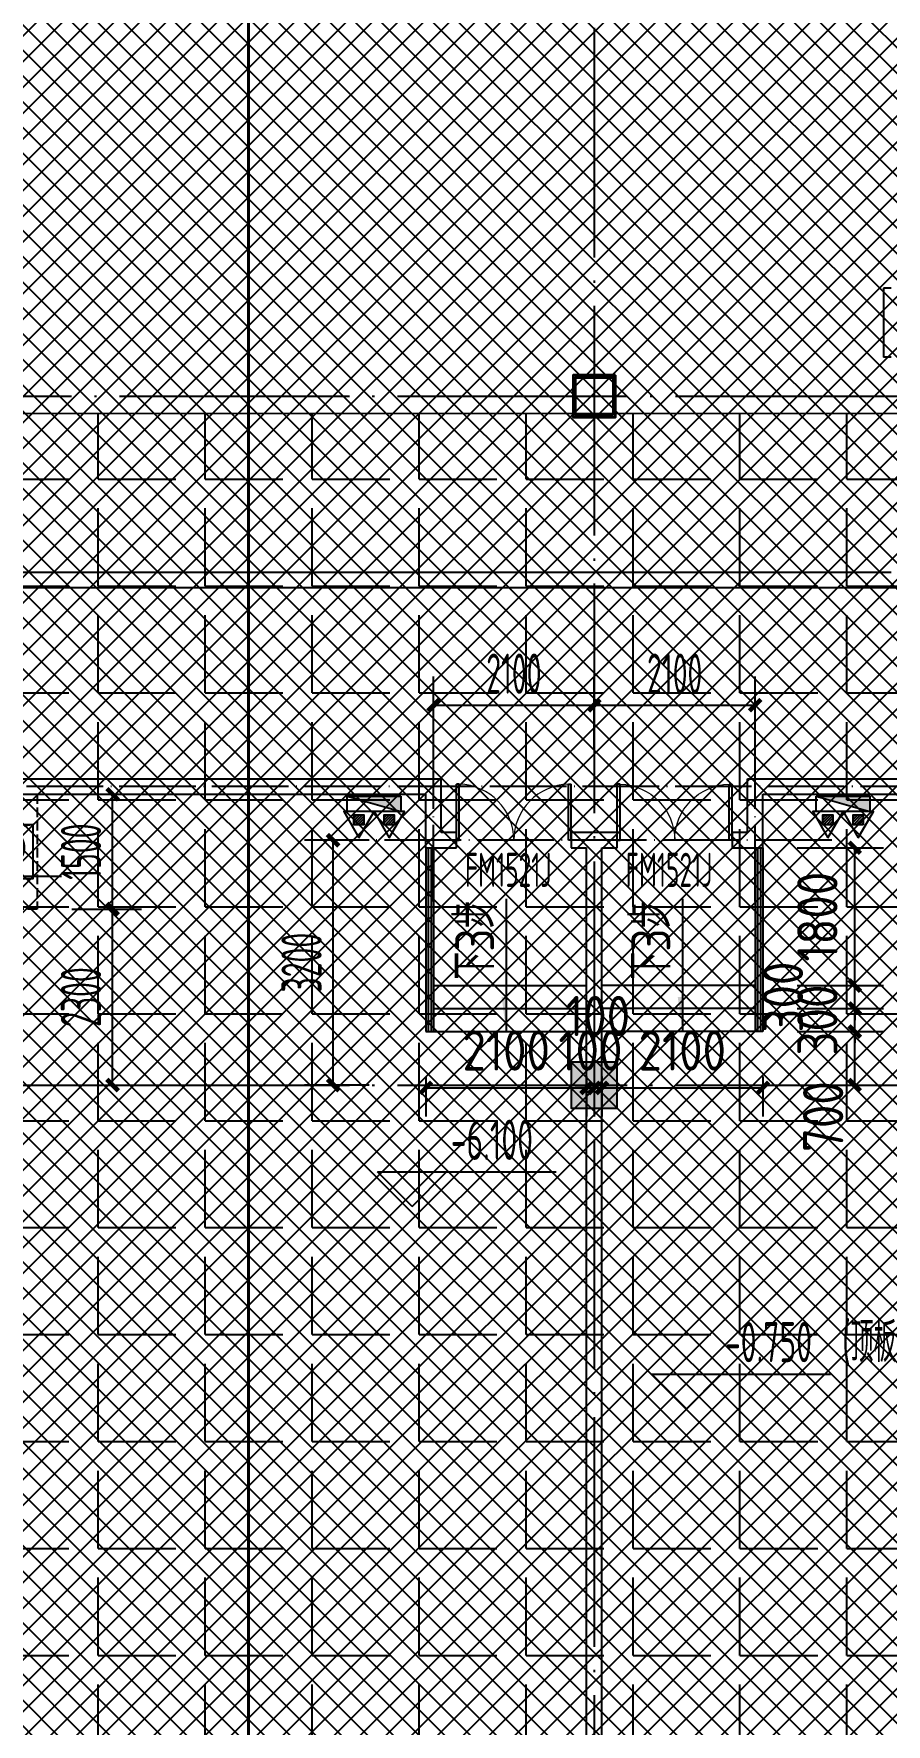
# Model space of a CAD drawing. Extents: x -473190 to 2138458, y -81875 to 2633646.
# Drawn here: x -34617 to -23486, y 101462 to 123544 of the extents above; entities that cross this region are included whole.
import ezdxf

# ---------------------------------------------------------------- set-up
doc = ezdxf.new("R2010")
doc.units = 0
doc.header["$LTSCALE"] = 1000
for name, pattern in [('DASH', [0.35, 0.25, -0.1]), ('DOTE', [2.42, 2, -0.2, 0.02, -0.2]), ('排水', [1.1, 1, -0.1])]:
    doc.linetypes.add(name, pattern=pattern)
for name, color, linetype, lineweight in [('A-2F-WALL$0$A-PUB_TEXT', 7, 'Continuous', 15), ('GPS-污水', 2, '排水', 40), ('钢柱', 51, 'Continuous', 35)]:
    doc.layers.add(name, color=color, linetype=linetype, lineweight=lineweight)
for name, color, linetype in [('A-COLUMN', 2, 'Continuous'), ('A-DIM_ELEV', 3, 'Continuous'), ('A-WALL', 2, 'Continuous'), ('DIM_SYMB', 3, 'Continuous'), ('DOOR_FIRE', 4, 'Continuous'), ('DOOR_FIRE_TEXT', 7, 'Continuous'), ('DOTE', 1, 'DOTE'), ('HANDRAIL', 3, 'Continuous'), ('PUB_DIM', 3, 'Continuous'), ('PUB_HATCH', 8, 'Continuous'), ('PUB_TEXT', 7, 'Continuous'), ('W-EQUIP_消火栓', 7, 'Continuous'), ('W-EQUIP_灭火器', 7, 'Continuous'), ('排水', 4, 'Continuous'), ('索引线', 252, 'Continuous'), ('集水坑', 4, 'Continuous'), ('雨棚投影', 147, 'Continuous')]:
    doc.layers.add(name, color=color, linetype=linetype)
doc.styles.add('8B2_02', font='tssdeng.shx', dxfattribs={"width": 0.6, "bigfont": 'TSSDCHN.shx'})
doc.styles.add('_TCH_DIM_T3', font='tssdeng.shx', dxfattribs={"width": 0.564706, "bigfont": '@@@tssdchn.shx'})
doc.styles.add('_TCH_WINDOW', font='tssdeng.shx', dxfattribs={"width": 0.8, "height": 3.5, "bigfont": 'tssdchn.shx'})
doc.styles.get("Standard").update_dxf_attribs({"font": 'gbenor.shx', "bigfont": 'gbcbig.shx'})
doc.styles.add('STANDARD_T3', font='gbenor.shx', dxfattribs={"bigfont": 'gbcbig.shx'})
doc.dimstyles.new('_TCH_ARCH&&150', dxfattribs={"dimtxt": 525, "dimasz": 150, "dimexe": 375, "dimexo": 450, "dimgap": 150, "dimtad": 1, "dimdec": 0, "dimzin": 0, "dimdsep": 46, "dimtxsty": '_TCH_DIM_T3', "dimblk": 'ARCHTICK', "dimcen": 0.09, "dimclrt": 7, "dimazin": 2, "dimtfac": 1, "dimtdec": 0, "dimtix": 1, "dimtmove": 2, "dimatfit": 3, "dimfxl": 0, "dimtolj": 1, "dimtzin": 0, "dimarcsym": 0})
doc.dimstyles.new('STANDARD&&150', dxfattribs={"dimtxt": 525, "dimasz": 150, "dimexe": 375, "dimexo": 450, "dimgap": 225, "dimtad": 1, "dimdec": 0, "dimzin": 0, "dimdsep": 46, "dimtxsty": 'STANDARD_T3', "dimblk": 'ARCHTICK', "dimcen": 0.09, "dimadec": 0, "dimazin": 0, "dimtfac": 1, "dimtdec": 0, "dimtix": 1, "dimtmove": 2, "dimatfit": 3, "dimfxl": 0, "dimtolj": 1, "dimtzin": 0, "dimarcsym": 0})

# ---------------------------------------------------------------- blocks, each defined once
blk = doc.blocks.new('$SB01_1')
h = blk.add_hatch(color=256)
h.dxf.hatch_style = 1
h.paths.add_polyline_path([(-0.381, -0.323), (0.5, 0), (-0.381, 0.323)])
h.paths.add_polyline_path([(0, 0), (0.002, 0), (0.002, 0.001), (0, 0.001)], flags=24)
h.paths.add_polyline_path([(0, -0.002), (0.003, -0.002), (0.003, -0.001), (0, -0.001)], flags=24)
h.paths.add_polyline_path([(0, -0.003), (0.003, -0.003), (0.003, -0.002), (0, -0.002)], flags=24)
for p, q in [((0.5, 0), (-0.381, 0.323)), ((-0.381, 0.323), (-0.381, -0.323)), ((0.5, 0), (-0.381, -0.323))]:
    blk.add_line(p, q)
blk.add_circle((0, 0), 0.5)
at = {"flags": 1}
for tag, p in [('UNIT', (0, 0)), ('SPEC', (0, -0.002)), ('WHAT', (0, -0.003))]:
    blk.add_attdef(tag, p, '', height=0.001, dxfattribs=at)
blk = doc.blocks.new('人防集水坑')
at = {"layer": 'GPS-污水', "linetype": '排水'}
for p, q in [((307486, 701151), (307284, 701151)), ((307486, 700451), (307284, 700451))]:
    blk.add_line(p, q, dxfattribs=at)
for centre in [(307561, 701151), (307561, 700451)]:
    blk.add_circle(centre, 75, dxfattribs=at)
at = {"layer": '集水坑', "linetype": 'DASH', "ltscale": 0.5}
blk.add_lwpolyline([(306241, 700051), (306241, 701551), (307741, 701551), (307741, 700051)], close=True, dxfattribs=at)
at = {"layer": '集水坑', "linetype": 'Continuous', "ltscale": 0.5}
for points in [[(306641, 701501), (306641, 700801), (307341, 700801), (307341, 701501)], [(306641, 700801), (306641, 700101), (307341, 700101), (307341, 700801)]]:
    blk.add_lwpolyline(points, close=True, dxfattribs=at)
at = {"layer": '集水坑', "linetype": 'DASH', "ltscale": 0.5}
for points in [[(307341, 700801), (307237, 701397), (306641, 701501)], [(307347, 700101), (307243, 700697), (306647, 700801)]]:
    blk.add_lwpolyline(points, dxfattribs=at)
at = {"layer": 'GPS-污水', "linetype": '排水', "xscale": -480.0000000000002, "yscale": 480.0000000000002, "zscale": 480.0000000000002, "rotation": 176.2535374729293}
for p in [(307045, 701164, 0), (307045, 700464, 0)]:
    blk.add_blockref('$SB01_1', p, dxfattribs=at)
blk = doc.blocks.new('_ArchTick')
at = {"color": 0, "linetype": 'ByBlock', "const_width": 0.4}
blk.add_lwpolyline([(-0.5, -0.5), (0.5, 0.5)], dxfattribs=at)
blk = doc.blocks.new('*D5235')
at = {"layer": 'Defpoints', "color": 0, "transparency": 16777216}
for p in [(54909, -75118), (55894, -75118), (54909, -77418)]:
    blk.add_point(p, dxfattribs=at)
at = {"layer": 'PUB_DIM', "color": 0, "lineweight": -2, "transparency": 16777216}
for p, q in [((55359, -75118), (56269, -75118)), ((55894, -77418), (55894, -75118)), ((55359, -77418), (56269, -77418))]:
    blk.add_line(p, q, dxfattribs=at)
at = {"layer": 'PUB_DIM', "color": 0, "lineweight": -2, "transparency": 16777216, "xscale": 150, "yscale": 150, "zscale": 150}
for p, rotation in [((55894, -75118), 90), ((55894, -77418), 270)]:
    blk.add_blockref('_ArchTick', p, dxfattribs=dict(at, rotation=rotation))
at = {"layer": 'PUB_DIM', "color": 7, "transparency": 16777216, "insert": (55481, -76268), "char_height": 525, "attachment_point": 5, "rotation": 90, "style": '_TCH_DIM_T3'}
blk.add_mtext('\\A1;2300', dxfattribs=at)
blk = doc.blocks.new('*D5236')
at = {"layer": 'Defpoints', "color": 0, "transparency": 16777216}
for p in [(54909, -73618), (55894, -73618), (54909, -75118)]:
    blk.add_point(p, dxfattribs=at)
at = {"layer": 'PUB_DIM', "color": 0, "lineweight": -2, "transparency": 16777216}
for p, q in [((55359, -73618), (56269, -73618)), ((55894, -75118), (55894, -73618)), ((55359, -75118), (56269, -75118))]:
    blk.add_line(p, q, dxfattribs=at)
at = {"layer": 'PUB_DIM', "color": 0, "lineweight": -2, "transparency": 16777216, "xscale": 150, "yscale": 150, "zscale": 150}
for p, rotation in [((55894, -73618), 90), ((55894, -75118), 270)]:
    blk.add_blockref('_ArchTick', p, dxfattribs=dict(at, rotation=rotation))
at = {"layer": 'PUB_DIM', "color": 7, "transparency": 16777216, "insert": (55481, -74368), "char_height": 525, "attachment_point": 5, "rotation": 90, "style": '_TCH_DIM_T3'}
blk.add_mtext('\\A1;1500', dxfattribs=at)
blk = doc.blocks.new('A$C00330F2E')
at = {"layer": '钢柱', "color": 4, "lineweight": 35}
for points in [[(27125, -36050), (26575, -36050), (26575, -36600), (27125, -36600)], [(27095, -36570), (26605, -36570), (26605, -36080), (27095, -36080)]]:
    blk.add_lwpolyline(points, close=True, dxfattribs=at)
blk = doc.blocks.new('A$C4F5A101F')
at = {"layer": 'DOTE', "color": 16, "linetype": 'DOTE', "ltscale": 1.5}
for p, q in [((-229939.7, 16373.7), (-229939.7, -213765.2)), ((-297848.4, -39257.4), (-173939.7, -39257.4)), ((-297848.4, -48257.4), (-173939.7, -48257.4))]:
    blk.add_line(p, q, dxfattribs=at)
blk = doc.blocks.new('*D5502')
at = {"layer": 'Defpoints', "color": 0, "transparency": 16777216}
for p in [(27725, -26337), (25625, -27353), (27725, -27353)]:
    blk.add_point(p, dxfattribs=at)
at = {"layer": 'PUB_DIM', "color": 0, "lineweight": -2, "transparency": 16777216}
for p, q in [((25625, -26903), (25625, -25962)), ((27725, -26903), (27725, -25962)), ((25625, -26337), (27725, -26337))]:
    blk.add_line(p, q, dxfattribs=at)
at = {"layer": 'PUB_DIM', "color": 0, "lineweight": -2, "transparency": 16777216, "xscale": 150, "yscale": 150, "zscale": 150, "rotation": 180}
blk.add_blockref('_ArchTick', (25625, -26337), dxfattribs=at)
at = {"layer": 'PUB_DIM', "color": 0, "lineweight": -2, "transparency": 16777216, "xscale": 150, "yscale": 150, "zscale": 150}
blk.add_blockref('_ArchTick', (27725, -26337), dxfattribs=at)
at = {"layer": 'PUB_DIM', "color": 7, "transparency": 16777216, "insert": (26675, -25925), "char_height": 525, "attachment_point": 5, "style": '_TCH_DIM_T3'}
blk.add_mtext('\\A1;2100', dxfattribs=at)
blk = doc.blocks.new('*D5503')
at = {"layer": 'Defpoints', "color": 0, "transparency": 16777216}
for p in [(29825, -26337), (27725, -27353), (29825, -27353)]:
    blk.add_point(p, dxfattribs=at)
at = {"layer": 'PUB_DIM', "color": 0, "lineweight": -2, "transparency": 16777216}
for p, q in [((27725, -26903), (27725, -25962)), ((29825, -26903), (29825, -25962)), ((27725, -26337), (29825, -26337))]:
    blk.add_line(p, q, dxfattribs=at)
at = {"layer": 'PUB_DIM', "color": 0, "lineweight": -2, "transparency": 16777216, "xscale": 150, "yscale": 150, "zscale": 150, "rotation": 180}
blk.add_blockref('_ArchTick', (27725, -26337), dxfattribs=at)
at = {"layer": 'PUB_DIM', "color": 0, "lineweight": -2, "transparency": 16777216, "xscale": 150, "yscale": 150, "zscale": 150}
blk.add_blockref('_ArchTick', (29825, -26337), dxfattribs=at)
at = {"layer": 'PUB_DIM', "color": 7, "transparency": 16777216, "insert": (28775, -25925), "char_height": 525, "attachment_point": 5, "style": '_TCH_DIM_T3'}
blk.add_mtext('\\A1;2100', dxfattribs=at)
blk = doc.blocks.new('*D5504')
at = {"layer": 'Defpoints', "color": 0, "transparency": 16777216}
for p in [(24314, -28100), (25235, -28100), (25235, -31300)]:
    blk.add_point(p, dxfattribs=at)
at = {"layer": 'PUB_DIM', "color": 0, "lineweight": -2, "transparency": 16777216}
for p, q in [((24785, -28100), (23939, -28100)), ((24314, -31300), (24314, -28100)), ((24785, -31300), (23939, -31300))]:
    blk.add_line(p, q, dxfattribs=at)
at = {"layer": 'PUB_DIM', "color": 0, "lineweight": -2, "transparency": 16777216, "xscale": 150, "yscale": 150, "zscale": 150}
for p, rotation in [((24314, -28100), 90), ((24314, -31300), 270)]:
    blk.add_blockref('_ArchTick', p, dxfattribs=dict(at, rotation=rotation))
at = {"layer": 'PUB_DIM', "color": 7, "transparency": 16777216, "insert": (23902, -29700), "char_height": 525, "attachment_point": 5, "rotation": 90, "style": '_TCH_DIM_T3'}
blk.add_mtext('\\A1;3200', dxfattribs=at)
blk = doc.blocks.new('A$C33CD6E67')
at = {"layer": 'HANDRAIL'}
for points in [[(0, 0), (0, -2400)], [(30, 0), (30, -2400)], [(70, 0), (70, -2400)], [(100, 0), (100, 0), (100, -2400)], [(100, -1800), (2100, -1800)], [(100, -2100), (2100, -2100)], [(0, -2400), (2100, -2400)]]:
    blk.add_lwpolyline(points, dxfattribs=at)
blk = doc.blocks.new('A$C07C2142B')
blk.add_blockref('A$C33CD6E67', (0, 0))
blk = doc.blocks.new('$TwtSys$00000434')
for p, q in [((-0.5, 0.5), (-0.5, -0.5)), ((-0.5, -0.5), (0.5, 0.5)), ((0.5, 0.5), (-0.5, 0.5)), ((0.5, -0.5), (0.5, 0.5)), ((-0.5, -0.5), (0.5, -0.5))]:
    blk.add_line(p, q)
blk.add_solid([(0.5, -0.5), (0.5, 0.5), (-0.5, -0.5)])
blk = doc.blocks.new('$TwtSys$00000546')
h = blk.add_hatch()
h.set_pattern_fill('ANSI31', color=256, scale=200, style=0)
h.set_pattern_definition([(45, (-38543.802, -6670.83), (-17.67767, 17.67767), [])])
h.paths.add_polyline_path([(-65, 174), (65, 174), (65, 44), (-65, 44)])
for points in [[(0, 344), (-198, 0), (198, 0)], [(-65, 174), (65, 174), (65, 44), (-65, 44)]]:
    blk.add_lwpolyline(points, close=True)
blk = doc.blocks.new('_FZH')
blk.add_lwpolyline([(-0.5, -0.5), (0.5, -0.5), (0.5, 0.5), (-0.5, 0.5)], close=True)
at = {"layer": 'PUB_HATCH'}
blk.add_solid([(-0.5, -0.5), (0.5, -0.5), (-0.5, 0.5), (0.5, 0.5)], dxfattribs=at)
blk = doc.blocks.new('zzzzzzzzzzzzzzzz')
blk.add_blockref('A$C00330F2E', (-72059, -174935))
at = {"layer": 'A-COLUMN', "xscale": 600, "yscale": 600, "zscale": 600, "rotation": 90}
blk.add_blockref('_FZH', (-45209, -220260), dxfattribs=at)
blk = doc.blocks.new('ADFASDF')
h = blk.add_hatch()
h.set_pattern_fill('ANSI37', color=8, scale=150)
h.set_pattern_definition([(45, (0, 0), (-168.3798, 168.3798), []), (135, (0, 0), (-168.3798, -168.3798), [])])
h.paths.add_polyline_path([(521397, 239186), (521397, 224886), (539697, 224886), (539697, 169261), (524947, 169261), (524947, 171211), (527822, 171211), (527922, 176611), (501318, 176611), (501125, 109884), (530547, 109887), (530547, 107449), (538188, 100503), (536147, 98236), (540086, 94690), (517812, 69953), (517812, 59790), (482108, 20136), (405247, 20136), (405247, 26086), (391997, 40436), (391997, 64736), (399997, 64738), (399997, 239186), (409022, 239186)])
blk = doc.blocks.new('*D3524')
at = {"layer": 'Defpoints', "color": 0, "transparency": 16777216}
for p in [(-25098, 110511), (-23897, 110511), (-25098, 109811)]:
    blk.add_point(p, dxfattribs=at)
at = {"layer": 'PUB_DIM', "color": 0, "lineweight": -2, "transparency": 16777216}
for p, q in [((-24648, 110511), (-23522, 110511)), ((-23897, 109811), (-23897, 110511)), ((-24648, 109811), (-23522, 109811))]:
    blk.add_line(p, q, dxfattribs=at)
at = {"layer": 'PUB_DIM', "color": 0, "lineweight": -2, "transparency": 16777216, "xscale": 150, "yscale": 150, "zscale": 150}
for p, rotation in [((-23897, 110511), 90), ((-23897, 109811), 270)]:
    blk.add_blockref('_ArchTick', p, dxfattribs=dict(at, rotation=rotation))
at = {"layer": 'PUB_DIM', "color": 0, "transparency": 16777216, "insert": (-24309, 109399), "char_height": 525, "attachment_point": 5, "rotation": 90, "style": 'STANDARD_T3'}
blk.add_mtext('\\A1;700', dxfattribs=at)
blk = doc.blocks.new('*D3525')
at = {"layer": 'Defpoints', "color": 0, "transparency": 16777216}
for p in [(-25098, 110811), (-23897, 110811), (-25098, 110511)]:
    blk.add_point(p, dxfattribs=at)
at = {"layer": 'PUB_DIM', "color": 0, "lineweight": -2, "transparency": 16777216}
for p, q in [((-23897, 110811), (-23897, 110961)), ((-24648, 110811), (-23522, 110811)), ((-23897, 110511), (-23897, 110811)), ((-24648, 110511), (-23522, 110511)), ((-23897, 110511), (-23897, 110361))]:
    blk.add_line(p, q, dxfattribs=at)
at = {"layer": 'PUB_DIM', "color": 0, "lineweight": -2, "transparency": 16777216, "xscale": 150, "yscale": 150, "zscale": 150}
for p, rotation in [((-23897, 110811), 270), ((-23897, 110511), 90)]:
    blk.add_blockref('_ArchTick', p, dxfattribs=dict(at, rotation=rotation))
at = {"layer": 'PUB_DIM', "color": 0, "transparency": 16777216, "insert": (-24384, 110661), "char_height": 525, "attachment_point": 5, "rotation": 90, "style": 'STANDARD_T3'}
blk.add_mtext('\\A1;300', dxfattribs=at)
blk = doc.blocks.new('*D3526')
at = {"layer": 'Defpoints', "color": 0, "transparency": 16777216}
for p in [(-25098, 111111), (-23897, 111111), (-25098, 110811)]:
    blk.add_point(p, dxfattribs=at)
at = {"layer": 'PUB_DIM', "color": 0, "lineweight": -2, "transparency": 16777216}
for p, q in [((-24648, 111111), (-23522, 111111)), ((-23897, 111111), (-23897, 111261)), ((-23897, 110811), (-23897, 111111)), ((-24648, 110811), (-23522, 110811)), ((-23897, 110811), (-23897, 110661))]:
    blk.add_line(p, q, dxfattribs=at)
at = {"layer": 'PUB_DIM', "color": 0, "lineweight": -2, "transparency": 16777216, "xscale": 150, "yscale": 150, "zscale": 150}
for p, rotation in [((-23897, 111111), 270), ((-23897, 110811), 90)]:
    blk.add_blockref('_ArchTick', p, dxfattribs=dict(at, rotation=rotation))
at = {"layer": 'PUB_DIM', "color": 0, "transparency": 16777216, "insert": (-24834, 110961), "char_height": 525, "attachment_point": 5, "rotation": 90, "style": 'STANDARD_T3'}
blk.add_mtext('\\A1;300', dxfattribs=at)
blk = doc.blocks.new('*D3527')
at = {"layer": 'Defpoints', "color": 0, "transparency": 16777216}
for p in [(-25098, 112911), (-23897, 112911), (-25098, 111111)]:
    blk.add_point(p, dxfattribs=at)
at = {"layer": 'PUB_DIM', "color": 0, "lineweight": -2, "transparency": 16777216}
for p, q in [((-24648, 112911), (-23522, 112911)), ((-23897, 111111), (-23897, 112911)), ((-24648, 111111), (-23522, 111111))]:
    blk.add_line(p, q, dxfattribs=at)
at = {"layer": 'PUB_DIM', "color": 0, "lineweight": -2, "transparency": 16777216, "xscale": 150, "yscale": 150, "zscale": 150}
for p, rotation in [((-23897, 112911), 90), ((-23897, 111111), 270)]:
    blk.add_blockref('_ArchTick', p, dxfattribs=dict(at, rotation=rotation))
at = {"layer": 'PUB_DIM', "color": 0, "transparency": 16777216, "insert": (-24384, 112011), "char_height": 525, "attachment_point": 5, "rotation": 90, "style": 'STANDARD_T3'}
blk.add_mtext('\\A1;1800', dxfattribs=at)
blk = doc.blocks.new('*D3528')
at = {"layer": 'Defpoints', "color": 0, "transparency": 16777216}
for p in [(-29498, 110375), (-27398, 110375), (-27398, 109775)]:
    blk.add_point(p, dxfattribs=at)
at = {"layer": 'PUB_DIM', "color": 0, "lineweight": -2, "transparency": 16777216}
for p, q in [((-29498, 109925), (-29498, 109400)), ((-29498, 109775), (-27398, 109775)), ((-27398, 109925), (-27398, 109400))]:
    blk.add_line(p, q, dxfattribs=at)
at = {"layer": 'PUB_DIM', "color": 0, "lineweight": -2, "transparency": 16777216, "xscale": 150, "yscale": 150, "zscale": 150, "rotation": 180}
blk.add_blockref('_ArchTick', (-29498, 109775), dxfattribs=at)
at = {"layer": 'PUB_DIM', "color": 0, "lineweight": -2, "transparency": 16777216, "xscale": 150, "yscale": 150, "zscale": 150}
blk.add_blockref('_ArchTick', (-27398, 109775), dxfattribs=at)
at = {"layer": 'PUB_DIM', "color": 0, "transparency": 16777216, "insert": (-28448, 110263), "char_height": 525, "attachment_point": 5, "style": 'STANDARD_T3'}
blk.add_mtext('\\A1;2100', dxfattribs=at)
blk = doc.blocks.new('*D3529')
at = {"layer": 'Defpoints', "color": 0, "transparency": 16777216}
for p in [(-27398, 110375), (-27298, 110375), (-27298, 109775)]:
    blk.add_point(p, dxfattribs=at)
at = {"layer": 'PUB_DIM', "color": 0, "lineweight": -2, "transparency": 16777216}
for p, q in [((-27398, 109775), (-27548, 109775)), ((-27398, 109925), (-27398, 109400)), ((-27398, 109775), (-27298, 109775)), ((-27298, 109925), (-27298, 109400)), ((-27298, 109775), (-27148, 109775))]:
    blk.add_line(p, q, dxfattribs=at)
at = {"layer": 'PUB_DIM', "color": 0, "lineweight": -2, "transparency": 16777216, "xscale": 150, "yscale": 150, "zscale": 150}
blk.add_blockref('_ArchTick', (-27398, 109775), dxfattribs=at)
at = {"layer": 'PUB_DIM', "color": 0, "lineweight": -2, "transparency": 16777216, "xscale": 150, "yscale": 150, "zscale": 150, "rotation": 180}
blk.add_blockref('_ArchTick', (-27298, 109775), dxfattribs=at)
at = {"layer": 'PUB_DIM', "color": 0, "transparency": 16777216, "insert": (-27348, 110263), "char_height": 525, "attachment_point": 5, "style": 'STANDARD_T3'}
blk.add_mtext('\\A1;100', dxfattribs=at)
blk = doc.blocks.new('*D3530')
at = {"layer": 'Defpoints', "color": 0, "transparency": 16777216}
for p in [(-27298, 110375), (-27198, 110375), (-27198, 109775)]:
    blk.add_point(p, dxfattribs=at)
at = {"layer": 'PUB_DIM', "color": 0, "lineweight": -2, "transparency": 16777216}
for p, q in [((-27298, 109775), (-27448, 109775)), ((-27298, 109925), (-27298, 109400)), ((-27298, 109775), (-27198, 109775)), ((-27198, 109925), (-27198, 109400)), ((-27198, 109775), (-27048, 109775))]:
    blk.add_line(p, q, dxfattribs=at)
at = {"layer": 'PUB_DIM', "color": 0, "lineweight": -2, "transparency": 16777216, "xscale": 150, "yscale": 150, "zscale": 150}
blk.add_blockref('_ArchTick', (-27298, 109775), dxfattribs=at)
at = {"layer": 'PUB_DIM', "color": 0, "lineweight": -2, "transparency": 16777216, "xscale": 150, "yscale": 150, "zscale": 150, "rotation": 180}
blk.add_blockref('_ArchTick', (-27198, 109775), dxfattribs=at)
at = {"layer": 'PUB_DIM', "color": 0, "transparency": 16777216, "insert": (-27248, 110713), "char_height": 525, "attachment_point": 5, "style": 'STANDARD_T3'}
blk.add_mtext('\\A1;100', dxfattribs=at)
blk = doc.blocks.new('*D3531')
at = {"layer": 'Defpoints', "color": 0, "transparency": 16777216}
for p in [(-27198, 110375), (-25098, 110375), (-25098, 109775)]:
    blk.add_point(p, dxfattribs=at)
at = {"layer": 'PUB_DIM', "color": 0, "lineweight": -2, "transparency": 16777216}
for p, q in [((-27198, 109925), (-27198, 109400)), ((-27198, 109775), (-25098, 109775)), ((-25098, 109925), (-25098, 109400))]:
    blk.add_line(p, q, dxfattribs=at)
at = {"layer": 'PUB_DIM', "color": 0, "lineweight": -2, "transparency": 16777216, "xscale": 150, "yscale": 150, "zscale": 150, "rotation": 180}
blk.add_blockref('_ArchTick', (-27198, 109775), dxfattribs=at)
at = {"layer": 'PUB_DIM', "color": 0, "lineweight": -2, "transparency": 16777216, "xscale": 150, "yscale": 150, "zscale": 150}
blk.add_blockref('_ArchTick', (-25098, 109775), dxfattribs=at)
at = {"layer": 'PUB_DIM', "color": 0, "transparency": 16777216, "insert": (-26148, 110263), "char_height": 525, "attachment_point": 5, "style": 'STANDARD_T3'}
blk.add_mtext('\\A1;2100', dxfattribs=at)
blk = doc.blocks.new('$DorLib2D$00000002')
for p, q in [((-0.5, 0), (-0.5, 0.4875)), ((-0.475, 0.4875), (-0.5, 0.4875)), ((-0.475, 0), (-0.475, 0.4875)), ((0.475, 0), (0.475, 0.4875)), ((0.475, 0.4875), (0.5, 0.4875)), ((0.5, 0), (0.5, 0.4875)), ((-0.5, 0), (-0.475, 0)), ((0.5, 0), (0.475, 0))]:
    blk.add_line(p, q)
at = {"lineweight": 13}
for centre, start, end in [((-0.4875, 0), 0, 88.53072), ((0.4875, 0), 91.46928, 180)]:
    blk.add_arc(centre, 0.4875, start, end, dxfattribs=at)
blk = doc.blocks.new('A$C3672542B')
at = {"layer": '排水', "color": 3, "linetype": 'DASH'}
blk.add_lwpolyline([(56149.2, -76383.7, 0, 0, 0), (55437.3, -75671.8, 160, 0, 0), (55013.1, -75247.6, 0, 0, 0)], format="xyseb", dxfattribs=at)
at = {"layer": '集水坑', "linetype": 'Continuous', "rotation": 90}
blk.add_blockref('人防集水坑', (754959.4, -381359.3), dxfattribs=at)
at = {"layer": 'PUB_DIM'}
for p1, p2, picture, middle in [((54908.7, -75118.2), (54908.7, -73618.2), '*D5236', (55481.1, -74368.2)), ((54908.7, -77418.2), (54908.7, -75118.2), '*D5235', (55481.1, -76268.2))]:
    dim = blk.add_aligned_dim(p1=p1, p2=p2, distance=-984.9, dimstyle='_TCH_ARCH&&150', dxfattribs=at)
    dim.commit()
    dim.dimension.update_dxf_attribs({"geometry": picture, "text_midpoint": middle})
blk = doc.blocks.new('A$C2B5B1B2C')
at = {"layer": 'DOTE', "linetype": 'DOTE', "ltscale": 0.5}
for p, q in [((25625, -28900), (25625, -26400)), ((29825, -28900), (29825, -26400)), ((38250, -27400), (18014.5, -27400)), ((30825, -28100), (24625, -28100)), ((20768.5, -28575), (4350, -28575))]:
    blk.add_line(p, q, dxfattribs=at)
at = {"layer": 'PUB_DIM'}
for p1, p2, distance, picture, middle in [((25625, -27353), (27725, -27353), 1015.9, '*D5502', (26675, -25924.6)), ((27725, -27353), (29825, -27353), 1015.9, '*D5503', (28775, -25924.6)), ((25235.5, -31300), (25235.5, -28100), 921, '*D5504', (23902, -29700))]:
    dim = blk.add_aligned_dim(p1=p1, p2=p2, distance=distance, dimstyle='_TCH_ARCH&&150', dxfattribs=at)
    dim.commit()
    dim.dimension.update_dxf_attribs({"geometry": picture, "text_midpoint": middle})

msp = doc.modelspace()

# ---------------------------------------------------------------- hatches: boundary and pattern name
h = msp.add_hatch()
h.set_pattern_fill('ANGLE', color=252, scale=400)
h.set_pattern_definition([(0, (17910.9, 330071), (0, 1397), [1016, -381]), (90, (17910.9, 330071), (-1397, 9e-14), [1016, -381])])
h.paths.add_polyline_path([(-13922.7, 101035.6), (-36072.7, 101035.6), (-36072.7, 118585.6), (-13922.7, 118585.6)])
at = {"layer": 'DIM_SYMB'}
for points in [[(-28447.7, 110510.6), (-28447.7, 110960.6), (-28507.7, 110960.6)], [(-26147.7, 110510.6), (-26147.7, 110960.6), (-26207.7, 110960.6)]]:
    msp.add_hatch(color=256, dxfattribs=at).paths.add_polyline_path(points)

# ---------------------------------------------------------------- linework, layer by layer
at = {"linetype": 'DASH', "const_width": 40}
msp.add_lwpolyline([(-31812.5, 185852.5), (-31812.5, -64250)], dxfattribs=at)
at = {"layer": 'A-DIM_ELEV'}
for p, q in [((-29677.6, 108226.2), (-30127.6, 108676.2)), ((-30127.6, 108676.2), (-27793.8, 108676.2)), ((-29677.6, 108226.2), (-29227.6, 108676.2)), ((-26095.7, 105583.7), (-26545.7, 106033.7)), ((-26545.7, 106033.7), (-24211.9, 106033.7)), ((-26095.7, 105583.7), (-25645.7, 106033.7))]:
    msp.add_line(p, q, dxfattribs=at)
at = {"layer": 'A-WALL'}
for p, q in [((-23522.7, 120222.2), (-23522.7, 119322.2)), ((-23422.7, 120222.2), (-23522.7, 120222.2)), ((-23422.7, 119322.2), (-23522.7, 119322.2)), ((-40222.7, 116510.6), (-23422.7, 116510.6)), ((-40422.7, 116310.6), (-23222.7, 116310.6)), ((-36272.7, 113810.6), (-29297.7, 113810.6)), ((-29297.7, 113110.6), (-29297.7, 113810.6)), ((-25297.7, 113810.6), (-17647.7, 113810.6)), ((-25297.7, 113110.6), (-25297.7, 113810.6)), ((-36072.7, 113610.6), (-29497.7, 113610.6)), ((-29497.7, 112910.6), (-29497.7, 113610.6)), ((-25097.7, 113610.6), (-17847.7, 113610.6)), ((-25097.7, 112910.6), (-25097.7, 113610.6)), ((-29097.7, 113110.6), (-29297.7, 113110.6)), ((-29097.7, 112910.6), (-29097.7, 113110.6)), ((-27297.7, 113110.6), (-27597.7, 113110.6)), ((-27597.7, 113110.6), (-27597.7, 112910.6)), ((-26997.7, 113110.6), (-27297.7, 113110.6)), ((-26997.7, 112910.6), (-26997.7, 113110.6)), ((-25297.7, 113110.6), (-25497.7, 113110.6)), ((-25497.7, 113110.6), (-25497.7, 112910.6)), ((-29497.7, 112910.6), (-29097.7, 112910.6)), ((-27597.7, 112910.6), (-27397.7, 112910.6)), ((-27397.7, 109810.6), (-27397.7, 112910.6)), ((-27197.7, 112910.6), (-26997.7, 112910.6)), ((-27197.7, 109810.6), (-27197.7, 112910.6)), ((-25497.7, 112910.6), (-25097.7, 112910.6)), ((-27397.7, 100760.6), (-27397.7, 109810.6)), ((-27197.7, 100760.6), (-27197.7, 109810.6))]:
    msp.add_line(p, q, dxfattribs=at)
at = {"layer": 'DIM_SYMB'}
for points in [[(-28447.7, 112244.1), (-28447.7, 110510.6)], [(-26147.7, 112244.1), (-26147.7, 110510.6)]]:
    msp.add_lwpolyline(points, dxfattribs=at)
at = {"layer": '索引线', "linetype": 'DASH', "const_width": 20}
msp.add_lwpolyline([(-13922.7, 101035.6), (-36072.7, 101035.6), (-36072.7, 118585.6), (-13922.7, 118585.6)], close=True, dxfattribs=at)

# ---------------------------------------------------------------- block references
for name, p in [('A$C3672542B', (-89481.4, 187228.8)), ('ADFASDF', (-477545, -71625.7)), ('A$C2B5B1B2C', (-55022.7, 141110.6)), ('A$C00330F2E', (-54147.7, 155135.6)), ('A$C07C2142B', (-29497.7, 112910.6))]:
    msp.add_blockref(name, p)
at = {"xscale": -1, "rotation": 359.9999999999883}
msp.add_blockref('A$C07C2142B', (-25097.7, 112910.6), dxfattribs=at)
at = {"layer": 'DOOR_FIRE'}
ref = msp.add_blockref('$DorLib2D$00000002', (-28347.7, 113010.6), dxfattribs=dict(at, xscale=1500, yscale=1500, zscale=200, rotation=6.352482486990674e-12))
ref.add_attrib('A', 'FM1521J', (-28987.4, 112399.9), dxfattribs={"layer": 'DOOR_FIRE_TEXT', "height": 446.25, "style": '_TCH_WINDOW', "width": 0.564706})
ref = msp.add_blockref('$DorLib2D$00000002', (-26247.7, 113010.6), dxfattribs=dict(at, xscale=-1500, yscale=1500, zscale=200, rotation=6.352482486987504e-12))
ref.add_attrib('A', 'FM1521J', (-26887.4, 112399.9), dxfattribs={"layer": 'DOOR_FIRE_TEXT', "height": 446.25, "style": '_TCH_WINDOW', "width": 0.564706})
at = {"layer": 'W-EQUIP_消火栓', "xscale": -700, "yscale": 200, "zscale": 700, "rotation": 180}
for p in [(-30173.5, 113485.6), (-24049.4, 113485.6)]:
    msp.add_blockref('$TwtSys$00000434', p, dxfattribs=at)
at = {"layer": 'W-EQUIP_灭火器', "rotation": 180.0000000000072}
for p in [(-30371.9, 113385.6), (-29975.2, 113385.6), (-24247.8, 113385.6), (-23851, 113385.6)]:
    msp.add_blockref('$TwtSys$00000546', p, dxfattribs=at)
at = {"layer": '索引线', "color": 0}
msp.add_blockref('zzzzzzzzzzzzzzzz', (17910.9, 330071), dxfattribs=at)
at = {"layer": '雨棚投影', "linetype": 'DASH', "lineweight": -3, "ltscale": 2}
msp.add_blockref('A$C4F5A101F', (202642, 158068), dxfattribs=at)

# ---------------------------------------------------------------- texts
at = {"layer": 'A-2F-WALL$0$A-PUB_TEXT', "style": '8B2_02', "width": 0.6}
for s, p in [('-6.100', (-29171.5, 108833.7)), ('-0.750', (-25589.6, 106191.2)), ('(顶板高度)', (-24061.9, 106191.2))]:
    msp.add_text(s, height=525, dxfattribs=at).set_placement(p)
at = {"layer": 'PUB_TEXT'}
for p in [(-28605.2, 111189.4), (-26305.2, 111189.4)]:
    msp.add_text('下3步', height=506.38, rotation=90, dxfattribs=at).set_placement(p)

# ---------------------------------------------------------------- dimensions: what is measured, and where the dimension line sits
at = {"layer": 'PUB_DIM'}
for p1, p2, distance, picture, middle in [((-25097.7, 111110.6), (-25097.7, 112910.6), -1200.8, '*D3527', (-24384.4, 112010.6)), ((-25097.7, 110510.6), (-25097.7, 110810.6), -1200.8, '*D3525', (-24384.4, 110660.6)), ((-29497.7, 110374.9), (-27397.7, 110374.9), -599.8, '*D3528', (-28447.7, 110262.5)), ((-27397.7, 110374.9), (-27297.7, 110374.9), -599.8, '*D3529', (-27347.7, 110262.5)), ((-27197.7, 110374.9), (-25097.7, 110374.9), -599.8, '*D3531', (-26147.7, 110262.5))]:
    dim = msp.add_aligned_dim(p1=p1, p2=p2, distance=distance, dimstyle='STANDARD&&150', dxfattribs=at)
    dim.commit()
    dim.dimension.update_dxf_attribs({"geometry": picture, "text_midpoint": middle})
for base, p1, p2, angle, picture, middle in [((-23896.9, 111110.6), (-25097.7, 110810.6), (-25097.7, 111110.6), 90, '*D3526', (-24834.4, 110960.6)), ((-27197.7, 109775), (-27297.7, 110374.9), (-27197.7, 110374.9), 0, '*D3530', (-27247.7, 110712.5)), ((-23896.9, 110510.6), (-25097.7, 109810.6), (-25097.7, 110510.6), 90, '*D3524', (-24309.4, 109398.9))]:
    dim = msp.add_linear_dim(base=base, p1=p1, p2=p2, angle=angle, dimstyle='STANDARD&&150', dxfattribs=at)
    dim.commit()
    dim.dimension.update_dxf_attribs({"geometry": picture, "text_midpoint": middle, "dimtype": 129})

doc.saveas('drawing.dxf')
